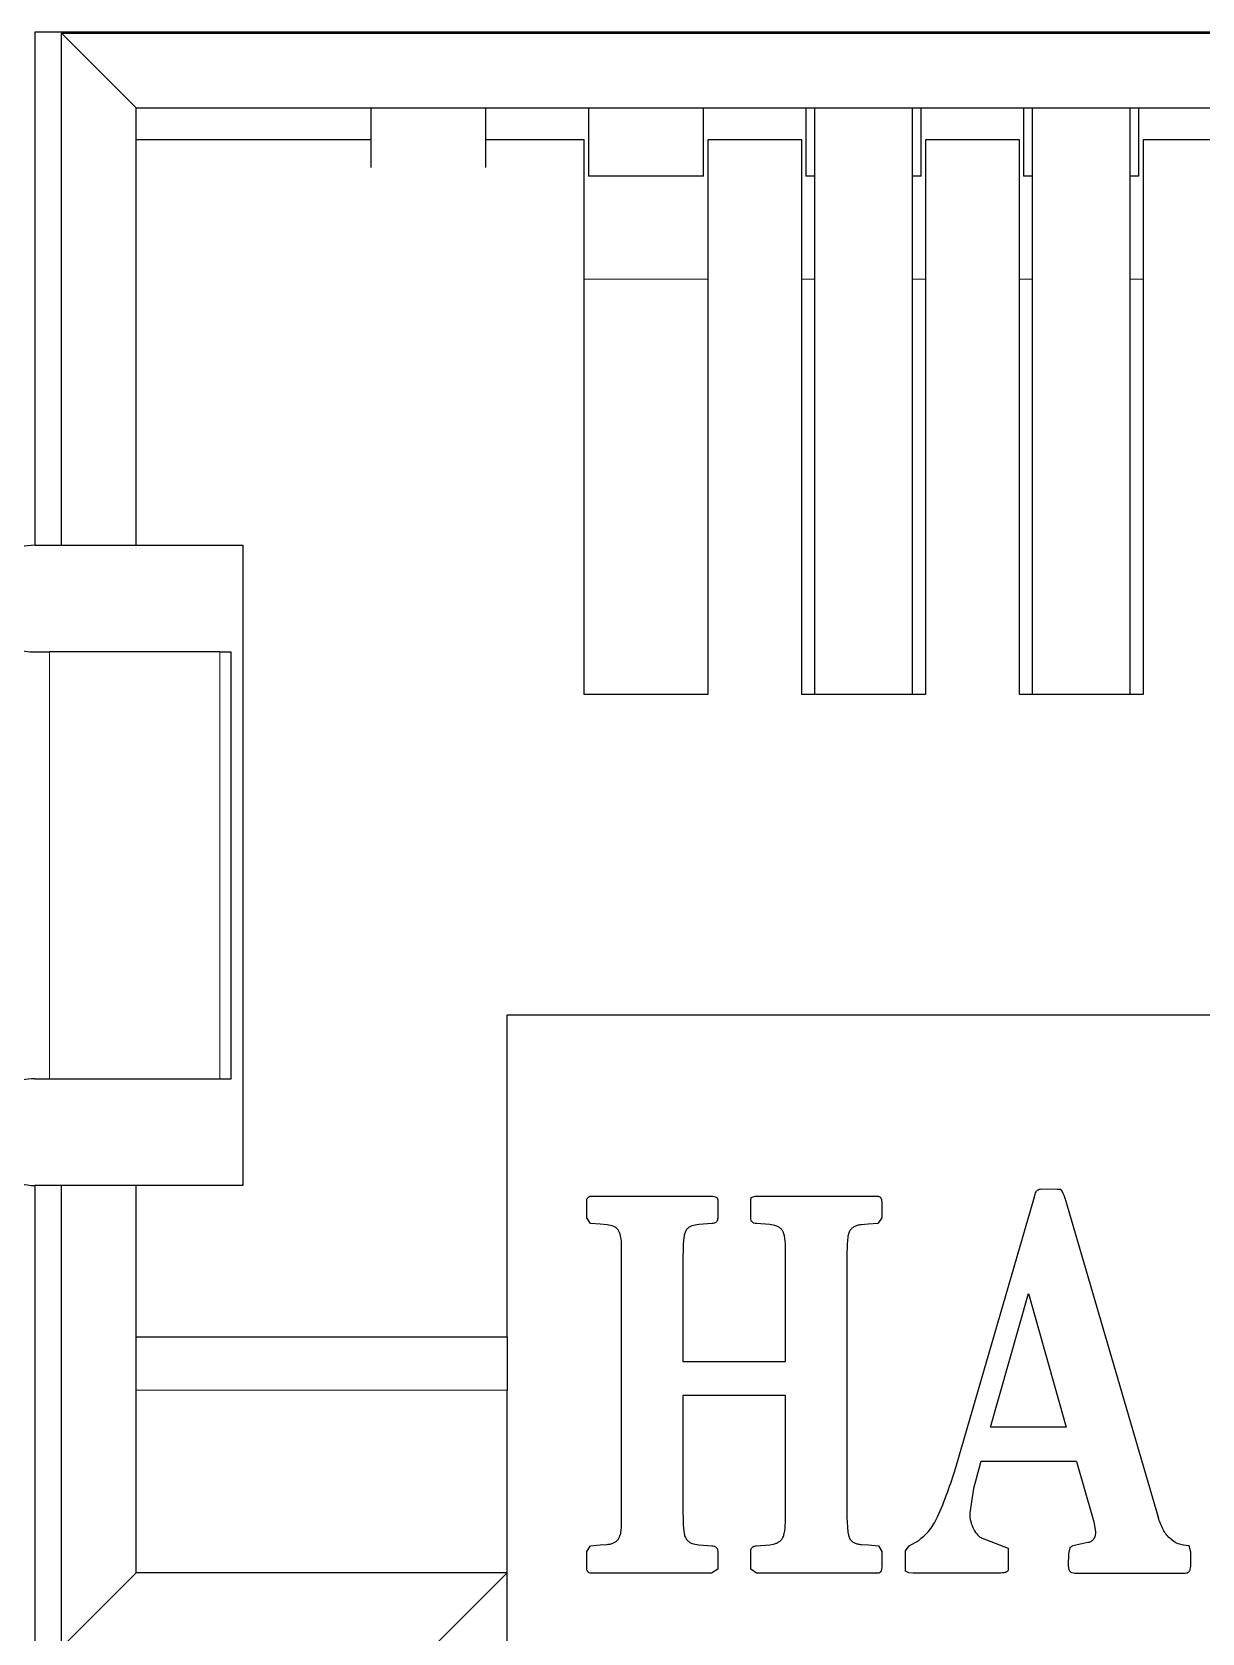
# Model space of a CAD drawing. Extents: x -260425 to 1294666, y -169889 to -2349.
# Drawn here: x 1001011.3 to 1001066.1, y -26583 to -26508 of the extents above; entities that cross this region are included whole.
import ezdxf

# ---------------------------------------------------------------- set-up
doc = ezdxf.new("R2010")
doc.units = 0
doc.header["$LTSCALE"] = 100
doc.layers.add('case', color=7, linetype='Continuous')

# ---------------------------------------------------------------- blocks, each defined once
blk = doc.blocks.new('АТС')
at = {"layer": 'case', "lineweight": 25}
for points in [[(2660.15, -39.458), (2660.15, -39.458), (2554.35, -39.458), (2554.35, -39.458)], [(2554.35, -39.458), (2554.35, -39.458), (2554.35, -63.507), (2554.35, -63.507)], [(2555.6, -39.507), (2555.6, -39.507), (2660.15, -39.507), (2660.15, -39.507)], [(2555.6, -63.507), (2555.6, -63.507), (2555.6, -39.507), (2555.6, -39.507)], [(2555.6, -39.507), (2555.6, -39.507), (2559.1, -43.008), (2559.1, -43.008)], [(2559.1, -63.507), (2559.1, -63.507), (2559.1, -43.008), (2559.1, -43.008)], [(2559.1, -43.008), (2559.1, -43.008), (2657.9, -43.008), (2657.9, -43.008)], [(2570.1, -43.008), (2570.1, -43.008), (2570.1, -45.805), (2570.1, -45.805)], [(2575.5, -45.805), (2575.5, -45.805), (2575.5, -43.008), (2575.5, -43.008)], [(2580.3, -43.008), (2580.3, -43.008), (2580.3, -46.208), (2580.3, -46.208)], [(2585.7, -46.208), (2585.7, -46.208), (2585.7, -43.008), (2585.7, -43.008)], [(2590.5, -43.008), (2590.5, -43.008), (2590.5, -46.208), (2590.5, -46.208)], [(2590.9, -43.008), (2590.9, -43.008), (2590.9, -70.508), (2590.9, -70.508)], [(2595.5, -70.508), (2595.5, -70.508), (2595.5, -43.008), (2595.5, -43.008)], [(2595.9, -46.208), (2595.9, -46.208), (2595.9, -43.008), (2595.9, -43.008)], [(2600.7, -43.008), (2600.7, -43.008), (2600.7, -46.208), (2600.7, -46.208)], [(2601.1, -43.008), (2601.1, -43.008), (2601.1, -70.508), (2601.1, -70.508)], [(2605.7, -70.508), (2605.7, -70.508), (2605.7, -43.008), (2605.7, -43.008)], [(2606.1, -46.208), (2606.1, -46.208), (2606.1, -43.008), (2606.1, -43.008)], [(2570.1, -44.508), (2570.1, -44.508), (2559.1, -44.508), (2559.1, -44.508)], [(2575.7, -44.508), (2575.7, -44.508), (2575.5, -44.508), (2575.5, -44.508)], [(2580.1, -44.508), (2580.1, -44.508), (2575.7, -44.508), (2575.7, -44.508)], [(2580.1, -70.508), (2580.1, -70.508), (2580.1, -44.508), (2580.1, -44.508)], [(2585.9, -44.508), (2585.9, -44.508), (2585.9, -70.508), (2585.9, -70.508)], [(2590.3, -44.508), (2590.3, -44.508), (2585.9, -44.508), (2585.9, -44.508)], [(2590.3, -70.508), (2590.3, -70.508), (2590.3, -44.508), (2590.3, -44.508)], [(2596.1, -44.508), (2596.1, -44.508), (2596.1, -70.508), (2596.1, -70.508)], [(2600.5, -44.508), (2600.5, -44.508), (2596.1, -44.508), (2596.1, -44.508)], [(2600.5, -70.508), (2600.5, -70.508), (2600.5, -44.508), (2600.5, -44.508)], [(2606.3, -44.508), (2606.3, -44.508), (2606.3, -70.508), (2606.3, -70.508)], [(2610.7, -44.508), (2610.7, -44.508), (2606.3, -44.508), (2606.3, -44.508)], [(2585.7, -46.208), (2585.7, -46.208), (2580.3, -46.208), (2580.3, -46.208)], [(2590.9, -46.208), (2590.9, -46.208), (2590.5, -46.208), (2590.5, -46.208)], [(2595.9, -46.208), (2595.9, -46.208), (2595.5, -46.208), (2595.5, -46.208)], [(2601.1, -46.208), (2601.1, -46.208), (2600.7, -46.208), (2600.7, -46.208)], [(2606.1, -46.208), (2606.1, -46.208), (2605.7, -46.208), (2605.7, -46.208)], [(2554.35, -63.507), (2554.35, -63.507), (2555.6, -63.507), (2555.6, -63.507)], [(2555.6, -63.507), (2555.6, -63.507), (2559.1, -63.507), (2559.1, -63.507)], [(2559.1, -63.507), (2559.1, -63.507), (2564.1, -63.507), (2564.1, -63.507)], [(2564.1, -63.507), (2564.1, -63.507), (2564.1, -93.508), (2564.1, -93.508)], [(2554.35, -68.508), (2554.35, -68.508), (2555.042, -68.508), (2555.042, -68.508)], [(2563.032, -68.508), (2563.032, -68.508), (2555.042, -68.508), (2555.042, -68.508)], [(2563.032, -68.508), (2563.032, -68.508), (2563.565, -68.508), (2563.565, -68.508)], [(2563.565, -88.508), (2563.565, -88.508), (2563.565, -68.508), (2563.565, -68.508)], [(2585.9, -70.508), (2585.9, -70.508), (2580.1, -70.508), (2580.1, -70.508)], [(2596.1, -70.508), (2596.1, -70.508), (2590.3, -70.508), (2590.3, -70.508)], [(2606.3, -70.508), (2606.3, -70.508), (2600.5, -70.508), (2600.5, -70.508)], [(2576.5, -85.507), (2576.5, -85.507), (2640.5, -85.507), (2640.5, -85.507)], [(2576.5, -100.607), (2576.5, -100.607), (2576.5, -85.507), (2576.5, -85.507)], [(2554.35, -88.508), (2554.35, -88.508), (2555.042, -88.508), (2555.042, -88.508)], [(2555.042, -88.508), (2555.042, -88.508), (2563.032, -88.508), (2563.032, -88.508)], [(2563.032, -88.508), (2563.032, -88.508), (2563.565, -88.508), (2563.565, -88.508)], [(2555.6, -93.508), (2555.6, -93.508), (2554.35, -93.508), (2554.35, -93.508)], [(2554.35, -93.508), (2554.35, -93.508), (2554.35, -115.108), (2554.35, -115.108)], [(2555.6, -115.108), (2555.6, -115.108), (2555.6, -93.508), (2555.6, -93.508)], [(2559.1, -93.508), (2559.1, -93.508), (2555.6, -93.508), (2555.6, -93.508)], [(2559.1, -111.657), (2559.1, -111.657), (2559.1, -93.508), (2559.1, -93.508)], [(2564.1, -93.508), (2564.1, -93.508), (2559.1, -93.508), (2559.1, -93.508)], [(2601.533, -93.673), (2601.533, -93.673), (2602.272, -93.685), (2602.272, -93.685)], [(2602.272, -93.685), (2602.272, -93.685), (2602.424, -93.685), (2602.424, -93.685)], [(2580.222, -95.029), (2580.222, -95.029), (2580.222, -94.285), (2580.222, -94.285)], [(2580.432, -94.009), (2580.432, -94.009), (2586.077, -94.009), (2586.077, -94.009)], [(2586.363, -94.189), (2586.363, -94.189), (2586.363, -95.041), (2586.363, -95.041)], [(2587.908, -95.041), (2587.908, -95.041), (2587.908, -94.189), (2587.908, -94.189)], [(2588.186, -94.009), (2588.186, -94.009), (2593.847, -94.009), (2593.847, -94.009)], [(2594.049, -94.285), (2594.049, -94.285), (2594.049, -95.029), (2594.049, -95.029)], [(2597.518, -106.729), (2597.518, -106.729), (2601.172, -94.153), (2601.172, -94.153)], [(2601.172, -94.153), (2601.172, -94.153), (2601.239, -93.913), (2601.239, -93.913)], [(2602.634, -94.081), (2602.634, -94.081), (2607.01, -109.057), (2607.01, -109.057)], [(2580.399, -95.293), (2580.399, -95.293), (2580.222, -95.029), (2580.222, -95.029)], [(2594.049, -95.029), (2594.049, -95.029), (2593.872, -95.293), (2593.872, -95.293)], [(2580.861, -95.329), (2580.861, -95.329), (2580.399, -95.293), (2580.399, -95.293)], [(2581.188, -95.353), (2581.188, -95.353), (2580.861, -95.329), (2580.861, -95.329)], [(2586.094, -95.293), (2586.094, -95.293), (2585.472, -95.341), (2585.472, -95.341)], [(2588.799, -95.341), (2588.799, -95.341), (2588.177, -95.293), (2588.177, -95.293)], [(2593.419, -95.329), (2593.419, -95.329), (2593.091, -95.353), (2593.091, -95.353)], [(2593.872, -95.293), (2593.872, -95.293), (2593.419, -95.329), (2593.419, -95.329)], [(2581.86, -109.309), (2581.86, -109.309), (2581.86, -96.373), (2581.86, -96.373)], [(2584.742, -96.373), (2584.742, -96.373), (2584.725, -97.033), (2584.725, -97.033)], [(2589.546, -97.033), (2589.546, -97.033), (2589.538, -96.373), (2589.538, -96.373)], [(2584.725, -97.033), (2584.725, -97.033), (2584.725, -101.749), (2584.725, -101.749)], [(2589.546, -101.749), (2589.546, -101.749), (2589.546, -97.033), (2589.546, -97.033)], [(2592.411, -97.057), (2592.411, -97.057), (2592.411, -108.625), (2592.411, -108.625)], [(2599.148, -104.833), (2599.148, -104.833), (2600.928, -98.569), (2600.928, -98.569)], [(2600.928, -98.569), (2600.928, -98.569), (2602.701, -104.833), (2602.701, -104.833)], [(2559.1, -100.607), (2559.1, -100.607), (2576.5, -100.607), (2576.5, -100.607)], [(2584.725, -101.749), (2584.725, -101.749), (2589.546, -101.749), (2589.546, -101.749)], [(2576.5, -111.657), (2576.5, -111.657), (2576.5, -103.107), (2576.5, -103.107)], [(2589.546, -103.357), (2589.546, -103.357), (2584.725, -103.357), (2584.725, -103.357)], [(2584.725, -103.357), (2584.725, -103.357), (2584.725, -108.637), (2584.725, -108.637)], [(2589.546, -108.637), (2589.546, -108.637), (2589.546, -103.357), (2589.546, -103.357)], [(2602.701, -104.833), (2602.701, -104.833), (2599.148, -104.833), (2599.148, -104.833)], [(2598.702, -106.441), (2598.702, -106.441), (2598.358, -107.701), (2598.358, -107.701)], [(2603.171, -106.441), (2603.171, -106.441), (2598.702, -106.441), (2598.702, -106.441)], [(2603.171, -106.441), (2603.171, -106.441), (2603.936, -109.057), (2603.936, -109.057)], [(2598.358, -107.701), (2598.358, -107.701), (2598.173, -108.853), (2598.173, -108.853)], [(2584.725, -108.637), (2584.725, -108.637), (2584.742, -109.297), (2584.742, -109.297)], [(2589.538, -109.297), (2589.538, -109.297), (2589.546, -108.637), (2589.546, -108.637)], [(2603.936, -109.057), (2603.936, -109.057), (2603.994, -109.273), (2603.994, -109.273)], [(2603.994, -109.273), (2603.994, -109.273), (2604.07, -109.717), (2604.07, -109.717)], [(2595.342, -110.389), (2595.342, -110.389), (2595.788, -110.137), (2595.788, -110.137)], [(2598.753, -110.029), (2598.753, -110.029), (2599.971, -110.497), (2599.971, -110.497)], [(2603.717, -110.245), (2603.717, -110.245), (2603.012, -110.389), (2603.012, -110.389)], [(2580.222, -110.653), (2580.222, -110.653), (2580.399, -110.389), (2580.399, -110.389)], [(2580.222, -111.397), (2580.222, -111.397), (2580.222, -110.653), (2580.222, -110.653)], [(2580.399, -110.389), (2580.399, -110.389), (2580.861, -110.353), (2580.861, -110.353)], [(2580.861, -110.353), (2580.861, -110.353), (2581.188, -110.329), (2581.188, -110.329)], [(2585.472, -110.341), (2585.472, -110.341), (2586.094, -110.389), (2586.094, -110.389)], [(2586.363, -110.653), (2586.363, -110.653), (2586.363, -111.493), (2586.363, -111.493)], [(2587.908, -111.493), (2587.908, -111.493), (2587.908, -110.653), (2587.908, -110.653)], [(2588.177, -110.389), (2588.177, -110.389), (2588.799, -110.341), (2588.799, -110.341)], [(2593.1, -110.329), (2593.1, -110.329), (2593.436, -110.353), (2593.436, -110.353)], [(2593.436, -110.353), (2593.436, -110.353), (2593.898, -110.389), (2593.898, -110.389)], [(2593.898, -110.389), (2593.898, -110.389), (2594.049, -110.665), (2594.049, -110.665)], [(2594.049, -110.665), (2594.049, -110.665), (2594.049, -111.397), (2594.049, -111.397)], [(2595.158, -110.629), (2595.158, -110.629), (2595.342, -110.389), (2595.342, -110.389)], [(2595.158, -111.577), (2595.158, -111.577), (2595.158, -110.629), (2595.158, -110.629)], [(2599.971, -110.497), (2599.971, -110.497), (2599.979, -110.713), (2599.979, -110.713)], [(2599.979, -110.713), (2599.979, -110.713), (2599.979, -111.529), (2599.979, -111.529)], [(2602.802, -110.773), (2602.802, -110.773), (2602.793, -111.313), (2602.793, -111.313)], [(2602.869, -110.473), (2602.869, -110.473), (2602.802, -110.773), (2602.802, -110.773)], [(2603.012, -110.389), (2603.012, -110.389), (2602.869, -110.473), (2602.869, -110.473)], [(2608.53, -110.689), (2608.53, -110.689), (2608.455, -110.389), (2608.455, -110.389)], [(2608.53, -111.349), (2608.53, -111.349), (2608.53, -110.689), (2608.53, -110.689)], [(2555.65, -115.108), (2555.65, -115.108), (2559.1, -111.657), (2559.1, -111.657)], [(2576.5, -111.657), (2576.5, -111.657), (2559.1, -111.657), (2559.1, -111.657)], [(2573, -115.158), (2573, -115.158), (2576.5, -111.657), (2576.5, -111.657)], [(2576.5, -129.008), (2576.5, -129.008), (2576.5, -111.657), (2576.5, -111.657)], [(2586.077, -111.673), (2586.077, -111.673), (2580.432, -111.673), (2580.432, -111.673)], [(2586.363, -111.493), (2586.363, -111.493), (2586.077, -111.673), (2586.077, -111.673)], [(2588.186, -111.673), (2588.186, -111.673), (2587.908, -111.493), (2587.908, -111.493)], [(2593.881, -111.673), (2593.881, -111.673), (2588.186, -111.673), (2588.186, -111.673)], [(2595.326, -111.661), (2595.326, -111.661), (2595.158, -111.577), (2595.158, -111.577)], [(2595.519, -111.673), (2595.519, -111.673), (2595.326, -111.661), (2595.326, -111.661)], [(2599.568, -111.673), (2599.568, -111.673), (2595.519, -111.673), (2595.519, -111.673)], [(2603.104, -111.673), (2603.104, -111.673), (2608.27, -111.673), (2608.27, -111.673)]]:
    blk.add_open_spline(points, degree=3, dxfattribs=at)
at = {"layer": 'case', "lineweight": 18}
for points in [[(2585.9, -51.033), (2585.9, -51.033), (2580.1, -51.033), (2580.1, -51.033)], [(2590.9, -51.033), (2590.9, -51.033), (2590.3, -51.033), (2590.3, -51.033)], [(2596.1, -51.033), (2596.1, -51.033), (2595.5, -51.033), (2595.5, -51.033)], [(2601.1, -51.033), (2601.1, -51.033), (2600.5, -51.033), (2600.5, -51.033)], [(2606.3, -51.033), (2606.3, -51.033), (2605.7, -51.033), (2605.7, -51.033)], [(2555.042, -68.508), (2555.042, -68.508), (2555.042, -88.508), (2555.042, -88.508)], [(2563.032, -88.508), (2563.032, -88.508), (2563.032, -68.508), (2563.032, -68.508)], [(2576.5, -103.107), (2576.5, -103.107), (2559.1, -103.107), (2559.1, -103.107)]]:
    blk.add_open_spline(points, degree=3, dxfattribs=at)
at = {"layer": 'case', "lineweight": 25}
for points, knots in [([(2554.35, -63.508), (2553.451, -63.508), (2552.621, -63.99), (2552.177, -64.772), (2552.177, -64.772), (2551.732, -65.553), (2551.742, -66.513), (2552.201, -67.286)], [0, 0, 0, 0, 0.333333, 0.333333, 0.333333, 0.333333, 1, 1, 1, 1]), ([(2552.201, -67.286), (2552.35, -67.492), (2552.499, -67.698), (2552.68, -67.868), (2552.68, -67.868), (2552.862, -68.039), (2553.078, -68.174), (2553.296, -68.275), (2553.296, -68.275), (2553.5, -68.368), (2553.706, -68.432), (2553.895, -68.466), (2553.895, -68.466), (2554.055, -68.494), (2554.202, -68.501), (2554.35, -68.508)], [0, 0, 0, 0, 0.2, 0.2, 0.2, 0.2, 0.4, 0.4, 0.4, 0.4, 0.6, 0.6, 0.6, 0.6, 1, 1, 1, 1]), ([(2554.35, -88.508), (2554.161, -88.518), (2553.971, -88.529), (2553.764, -88.577), (2553.764, -88.577), (2553.557, -88.626), (2553.332, -88.712), (2553.118, -88.832), (2553.118, -88.832), (2552.921, -88.943), (2552.733, -89.081), (2552.574, -89.248), (2552.574, -89.248), (2552.435, -89.394), (2552.318, -89.562), (2552.201, -89.729)], [0, 0, 0, 0, 0.2, 0.2, 0.2, 0.2, 0.4, 0.4, 0.4, 0.4, 0.6, 0.6, 0.6, 0.6, 1, 1, 1, 1]), ([(2552.201, -89.729), (2551.742, -90.502), (2551.732, -91.462), (2552.177, -92.243), (2552.177, -92.243), (2552.621, -93.025), (2553.451, -93.508), (2554.35, -93.508)], [0, 0, 0, 0, 0.333333, 0.333333, 0.333333, 0.333333, 1, 1, 1, 1]), ([(2601.239, -93.913), (2601.252, -93.877), (2601.264, -93.841), (2601.283, -93.808), (2601.283, -93.808), (2601.299, -93.78), (2601.321, -93.754), (2601.346, -93.733), (2601.346, -93.733), (2601.371, -93.713), (2601.4, -93.697), (2601.43, -93.688), (2601.43, -93.688), (2601.463, -93.678), (2601.498, -93.675), (2601.533, -93.673)], [0, 0, 0, 0, 0.2, 0.2, 0.2, 0.2, 0.4, 0.4, 0.4, 0.4, 0.6, 0.6, 0.6, 0.6, 1, 1, 1, 1]), ([(2602.634, -94.081), (2602.603, -93.989), (2602.573, -93.898), (2602.529, -93.811), (2602.529, -93.811), (2602.514, -93.782), (2602.497, -93.754), (2602.475, -93.73), (2602.475, -93.73), (2602.46, -93.713), (2602.442, -93.699), (2602.424, -93.685)], [0, 0, 0, 0, 0.25, 0.25, 0.25, 0.25, 0.5, 0.5, 0.5, 0.5, 1, 1, 1, 1]), ([(2580.222, -94.285), (2580.224, -94.245), (2580.226, -94.205), (2580.235, -94.166), (2580.235, -94.166), (2580.243, -94.135), (2580.255, -94.105), (2580.274, -94.08), (2580.274, -94.08), (2580.282, -94.068), (2580.292, -94.058), (2580.303, -94.049), (2580.303, -94.049), (2580.314, -94.04), (2580.326, -94.033), (2580.339, -94.027), (2580.339, -94.027), (2580.353, -94.021), (2580.368, -94.016), (2580.382, -94.014), (2580.382, -94.014), (2580.399, -94.011), (2580.416, -94.01), (2580.432, -94.009)], [0, 0, 0, 0, 0.142857, 0.142857, 0.142857, 0.142857, 0.285714, 0.285714, 0.285714, 0.285714, 0.428571, 0.428571, 0.428571, 0.428571, 0.571429, 0.571429, 0.571429, 0.571429, 0.714286, 0.714286, 0.714286, 0.714286, 1, 1, 1, 1]), ([(2586.077, -94.009), (2586.118, -94.011), (2586.159, -94.012), (2586.2, -94.02), (2586.2, -94.02), (2586.231, -94.027), (2586.262, -94.037), (2586.289, -94.054), (2586.289, -94.054), (2586.301, -94.061), (2586.312, -94.07), (2586.321, -94.079), (2586.321, -94.079), (2586.33, -94.089), (2586.338, -94.099), (2586.344, -94.11), (2586.344, -94.11), (2586.351, -94.122), (2586.355, -94.134), (2586.358, -94.147), (2586.358, -94.147), (2586.361, -94.161), (2586.362, -94.175), (2586.363, -94.189)], [0, 0, 0, 0, 0.142857, 0.142857, 0.142857, 0.142857, 0.285714, 0.285714, 0.285714, 0.285714, 0.428571, 0.428571, 0.428571, 0.428571, 0.571429, 0.571429, 0.571429, 0.571429, 0.714286, 0.714286, 0.714286, 0.714286, 1, 1, 1, 1]), ([(2587.908, -94.189), (2587.909, -94.175), (2587.91, -94.161), (2587.913, -94.147), (2587.913, -94.147), (2587.915, -94.134), (2587.92, -94.122), (2587.926, -94.11), (2587.926, -94.11), (2587.932, -94.099), (2587.939, -94.089), (2587.947, -94.079), (2587.947, -94.079), (2587.956, -94.07), (2587.967, -94.061), (2587.978, -94.054), (2587.978, -94.054), (2588.004, -94.037), (2588.034, -94.027), (2588.064, -94.02), (2588.064, -94.02), (2588.104, -94.012), (2588.145, -94.01), (2588.186, -94.009)], [0, 0, 0, 0, 0.142857, 0.142857, 0.142857, 0.142857, 0.285714, 0.285714, 0.285714, 0.285714, 0.428571, 0.428571, 0.428571, 0.428571, 0.571429, 0.571429, 0.571429, 0.571429, 0.714286, 0.714286, 0.714286, 0.714286, 1, 1, 1, 1]), ([(2593.847, -94.009), (2593.863, -94.01), (2593.879, -94.011), (2593.894, -94.014), (2593.894, -94.014), (2593.909, -94.016), (2593.922, -94.021), (2593.935, -94.027), (2593.935, -94.027), (2593.948, -94.033), (2593.96, -94.04), (2593.97, -94.049), (2593.97, -94.049), (2593.981, -94.058), (2593.99, -94.068), (2593.998, -94.08), (2593.998, -94.08), (2594.017, -94.105), (2594.029, -94.135), (2594.036, -94.166), (2594.036, -94.166), (2594.045, -94.205), (2594.047, -94.245), (2594.049, -94.285)], [0, 0, 0, 0, 0.142857, 0.142857, 0.142857, 0.142857, 0.285714, 0.285714, 0.285714, 0.285714, 0.428571, 0.428571, 0.428571, 0.428571, 0.571429, 0.571429, 0.571429, 0.571429, 0.714286, 0.714286, 0.714286, 0.714286, 1, 1, 1, 1]), ([(2586.363, -95.041), (2586.36, -95.076), (2586.358, -95.112), (2586.346, -95.145), (2586.346, -95.145), (2586.34, -95.159), (2586.333, -95.173), (2586.324, -95.186), (2586.324, -95.186), (2586.316, -95.199), (2586.306, -95.211), (2586.295, -95.221), (2586.295, -95.221), (2586.283, -95.232), (2586.27, -95.241), (2586.257, -95.249), (2586.257, -95.249), (2586.242, -95.258), (2586.226, -95.265), (2586.21, -95.271), (2586.21, -95.271), (2586.173, -95.284), (2586.134, -95.288), (2586.094, -95.293)], [0, 0, 0, 0, 0.142857, 0.142857, 0.142857, 0.142857, 0.285714, 0.285714, 0.285714, 0.285714, 0.428571, 0.428571, 0.428571, 0.428571, 0.571429, 0.571429, 0.571429, 0.571429, 0.714286, 0.714286, 0.714286, 0.714286, 1, 1, 1, 1]), ([(2588.177, -95.293), (2588.136, -95.288), (2588.096, -95.283), (2588.057, -95.27), (2588.057, -95.27), (2588.041, -95.264), (2588.026, -95.257), (2588.011, -95.248), (2588.011, -95.248), (2587.998, -95.24), (2587.985, -95.231), (2587.974, -95.22), (2587.974, -95.22), (2587.963, -95.21), (2587.953, -95.198), (2587.945, -95.186), (2587.945, -95.186), (2587.936, -95.173), (2587.93, -95.159), (2587.924, -95.144), (2587.924, -95.144), (2587.913, -95.111), (2587.911, -95.076), (2587.908, -95.041)], [0, 0, 0, 0, 0.142857, 0.142857, 0.142857, 0.142857, 0.285714, 0.285714, 0.285714, 0.285714, 0.428571, 0.428571, 0.428571, 0.428571, 0.571429, 0.571429, 0.571429, 0.571429, 0.714286, 0.714286, 0.714286, 0.714286, 1, 1, 1, 1]), ([(2581.69, -95.584), (2581.663, -95.553), (2581.635, -95.521), (2581.603, -95.494), (2581.603, -95.494), (2581.57, -95.467), (2581.531, -95.444), (2581.491, -95.427), (2581.491, -95.427), (2581.395, -95.385), (2581.292, -95.369), (2581.188, -95.353)], [0, 0, 0, 0, 0.25, 0.25, 0.25, 0.25, 0.5, 0.5, 0.5, 0.5, 1, 1, 1, 1]), ([(2581.86, -96.373), (2581.854, -96.21), (2581.848, -96.047), (2581.814, -95.887), (2581.814, -95.887), (2581.801, -95.827), (2581.785, -95.768), (2581.76, -95.713), (2581.76, -95.713), (2581.74, -95.668), (2581.715, -95.626), (2581.69, -95.584)], [0, 0, 0, 0, 0.25, 0.25, 0.25, 0.25, 0.5, 0.5, 0.5, 0.5, 1, 1, 1, 1]), ([(2584.925, -95.542), (2584.897, -95.581), (2584.869, -95.621), (2584.848, -95.663), (2584.848, -95.663), (2584.821, -95.719), (2584.805, -95.78), (2584.793, -95.842), (2584.793, -95.842), (2584.757, -96.018), (2584.75, -96.195), (2584.742, -96.373)], [0, 0, 0, 0, 0.25, 0.25, 0.25, 0.25, 0.5, 0.5, 0.5, 0.5, 1, 1, 1, 1]), ([(2585.472, -95.341), (2585.362, -95.355), (2585.251, -95.368), (2585.146, -95.405), (2585.146, -95.405), (2585.102, -95.42), (2585.06, -95.439), (2585.022, -95.464), (2585.022, -95.464), (2584.987, -95.487), (2584.956, -95.514), (2584.925, -95.542)], [0, 0, 0, 0, 0.25, 0.25, 0.25, 0.25, 0.5, 0.5, 0.5, 0.5, 1, 1, 1, 1]), ([(2589.351, -95.561), (2589.319, -95.531), (2589.287, -95.502), (2589.252, -95.478), (2589.252, -95.478), (2589.213, -95.451), (2589.17, -95.43), (2589.126, -95.414), (2589.126, -95.414), (2589.021, -95.374), (2588.91, -95.357), (2588.799, -95.341)], [0, 0, 0, 0, 0.25, 0.25, 0.25, 0.25, 0.5, 0.5, 0.5, 0.5, 1, 1, 1, 1]), ([(2589.538, -96.373), (2589.531, -96.202), (2589.523, -96.031), (2589.488, -95.862), (2589.488, -95.862), (2589.475, -95.801), (2589.458, -95.74), (2589.43, -95.684), (2589.43, -95.684), (2589.408, -95.641), (2589.38, -95.601), (2589.351, -95.561)], [0, 0, 0, 0, 0.25, 0.25, 0.25, 0.25, 0.5, 0.5, 0.5, 0.5, 1, 1, 1, 1]), ([(2592.543, -95.65), (2592.521, -95.709), (2592.5, -95.767), (2592.484, -95.827), (2592.484, -95.827), (2592.46, -95.923), (2592.45, -96.022), (2592.443, -96.121), (2592.443, -96.121), (2592.42, -96.434), (2592.415, -96.745), (2592.411, -97.057)], [0, 0, 0, 0, 0.25, 0.25, 0.25, 0.25, 0.5, 0.5, 0.5, 0.5, 1, 1, 1, 1]), ([(2593.091, -95.353), (2593.027, -95.361), (2592.962, -95.369), (2592.9, -95.387), (2592.9, -95.387), (2592.846, -95.402), (2592.794, -95.424), (2592.745, -95.452), (2592.745, -95.452), (2592.701, -95.477), (2592.66, -95.506), (2592.626, -95.542), (2592.626, -95.542), (2592.594, -95.575), (2592.568, -95.612), (2592.543, -95.65)], [0, 0, 0, 0, 0.2, 0.2, 0.2, 0.2, 0.4, 0.4, 0.4, 0.4, 0.6, 0.6, 0.6, 0.6, 1, 1, 1, 1]), ([(2576.5, -100.607), (2576.5, -100.645), (2576.5, -100.683), (2576.5, -100.798), (2576.5, -100.798), (2576.5, -100.913), (2576.5, -101.106), (2576.5, -101.34), (2576.5, -101.34), (2576.5, -101.574), (2576.5, -101.849), (2576.5, -102.151), (2576.5, -102.151), (2576.5, -102.452), (2576.5, -102.78), (2576.5, -103.107)], [0, 0, 0, 0, 0.2, 0.2, 0.2, 0.2, 0.4, 0.4, 0.4, 0.4, 0.6, 0.6, 0.6, 0.6, 1, 1, 1, 1]), ([(2595.788, -110.137), (2595.942, -110.011), (2596.096, -109.885), (2596.226, -109.737), (2596.226, -109.737), (2596.406, -109.533), (2596.539, -109.287), (2596.659, -109.037), (2596.659, -109.037), (2597.02, -108.29), (2597.269, -107.51), (2597.518, -106.729)], [0, 0, 0, 0, 0.25, 0.25, 0.25, 0.25, 0.5, 0.5, 0.5, 0.5, 1, 1, 1, 1]), ([(2592.411, -108.625), (2592.416, -108.949), (2592.421, -109.273), (2592.449, -109.599), (2592.449, -109.599), (2592.457, -109.7), (2592.468, -109.802), (2592.496, -109.899), (2592.496, -109.899), (2592.513, -109.96), (2592.538, -110.018), (2592.562, -110.077)], [0, 0, 0, 0, 0.25, 0.25, 0.25, 0.25, 0.5, 0.5, 0.5, 0.5, 1, 1, 1, 1]), ([(2581.718, -110.065), (2581.74, -110.023), (2581.762, -109.981), (2581.779, -109.937), (2581.779, -109.937), (2581.8, -109.883), (2581.813, -109.825), (2581.824, -109.768), (2581.824, -109.768), (2581.851, -109.616), (2581.856, -109.463), (2581.86, -109.309)], [0, 0, 0, 0, 0.25, 0.25, 0.25, 0.25, 0.5, 0.5, 0.5, 0.5, 1, 1, 1, 1]), ([(2584.742, -109.297), (2584.749, -109.472), (2584.757, -109.646), (2584.791, -109.819), (2584.791, -109.819), (2584.803, -109.881), (2584.818, -109.943), (2584.846, -109.999), (2584.846, -109.999), (2584.868, -110.043), (2584.897, -110.084), (2584.926, -110.125)], [0, 0, 0, 0, 0.25, 0.25, 0.25, 0.25, 0.5, 0.5, 0.5, 0.5, 1, 1, 1, 1]), ([(2589.336, -110.125), (2589.367, -110.084), (2589.397, -110.043), (2589.42, -109.999), (2589.42, -109.999), (2589.449, -109.943), (2589.467, -109.881), (2589.481, -109.819), (2589.481, -109.819), (2589.52, -109.647), (2589.529, -109.472), (2589.538, -109.297)], [0, 0, 0, 0, 0.25, 0.25, 0.25, 0.25, 0.5, 0.5, 0.5, 0.5, 1, 1, 1, 1]), ([(2598.173, -108.853), (2598.18, -108.991), (2598.186, -109.129), (2598.219, -109.26), (2598.219, -109.26), (2598.25, -109.386), (2598.306, -109.506), (2598.362, -109.626)], [0, 0, 0, 0, 0.333333, 0.333333, 0.333333, 0.333333, 1, 1, 1, 1]), ([(2608.455, -110.389), (2608.282, -110.371), (2608.11, -110.353), (2607.95, -110.294), (2607.95, -110.294), (2607.802, -110.239), (2607.664, -110.151), (2607.548, -110.042), (2607.548, -110.042), (2607.421, -109.924), (2607.319, -109.782), (2607.238, -109.63), (2607.238, -109.63), (2607.142, -109.449), (2607.076, -109.253), (2607.01, -109.057)], [0, 0, 0, 0, 0.2, 0.2, 0.2, 0.2, 0.4, 0.4, 0.4, 0.4, 0.6, 0.6, 0.6, 0.6, 1, 1, 1, 1]), ([(2581.188, -110.329), (2581.249, -110.322), (2581.309, -110.315), (2581.368, -110.3), (2581.368, -110.3), (2581.419, -110.287), (2581.469, -110.268), (2581.516, -110.244), (2581.516, -110.244), (2581.558, -110.222), (2581.598, -110.196), (2581.633, -110.164), (2581.633, -110.164), (2581.664, -110.135), (2581.691, -110.1), (2581.718, -110.065)], [0, 0, 0, 0, 0.2, 0.2, 0.2, 0.2, 0.4, 0.4, 0.4, 0.4, 0.6, 0.6, 0.6, 0.6, 1, 1, 1, 1]), ([(2584.926, -110.125), (2584.96, -110.156), (2584.994, -110.187), (2585.032, -110.213), (2585.032, -110.213), (2585.071, -110.24), (2585.114, -110.261), (2585.158, -110.278), (2585.158, -110.278), (2585.258, -110.316), (2585.365, -110.328), (2585.472, -110.341)], [0, 0, 0, 0, 0.25, 0.25, 0.25, 0.25, 0.5, 0.5, 0.5, 0.5, 1, 1, 1, 1]), ([(2588.799, -110.341), (2588.904, -110.327), (2589.01, -110.313), (2589.108, -110.276), (2589.108, -110.276), (2589.152, -110.259), (2589.194, -110.238), (2589.232, -110.212), (2589.232, -110.212), (2589.27, -110.186), (2589.303, -110.156), (2589.336, -110.125)], [0, 0, 0, 0, 0.25, 0.25, 0.25, 0.25, 0.5, 0.5, 0.5, 0.5, 1, 1, 1, 1]), ([(2592.562, -110.077), (2592.59, -110.114), (2592.618, -110.15), (2592.652, -110.181), (2592.652, -110.181), (2592.687, -110.212), (2592.728, -110.237), (2592.771, -110.257), (2592.771, -110.257), (2592.819, -110.279), (2592.869, -110.296), (2592.92, -110.307), (2592.92, -110.307), (2592.979, -110.319), (2593.039, -110.324), (2593.1, -110.329)], [0, 0, 0, 0, 0.2, 0.2, 0.2, 0.2, 0.4, 0.4, 0.4, 0.4, 0.6, 0.6, 0.6, 0.6, 1, 1, 1, 1]), ([(2598.362, -109.626), (2598.42, -109.723), (2598.478, -109.82), (2598.556, -109.902), (2598.556, -109.902), (2598.585, -109.933), (2598.617, -109.962), (2598.653, -109.984), (2598.653, -109.984), (2598.684, -110.003), (2598.719, -110.016), (2598.753, -110.029)], [0, 0, 0, 0, 0.25, 0.25, 0.25, 0.25, 0.5, 0.5, 0.5, 0.5, 1, 1, 1, 1]), ([(2604.07, -109.717), (2604.067, -109.787), (2604.064, -109.856), (2604.048, -109.924), (2604.048, -109.924), (2604.035, -109.979), (2604.014, -110.033), (2603.982, -110.08), (2603.982, -110.08), (2603.967, -110.101), (2603.951, -110.121), (2603.932, -110.139), (2603.932, -110.139), (2603.914, -110.157), (2603.893, -110.173), (2603.872, -110.186), (2603.872, -110.186), (2603.825, -110.214), (2603.771, -110.23), (2603.717, -110.245)], [0, 0, 0, 0, 0.166667, 0.166667, 0.166667, 0.166667, 0.333333, 0.333333, 0.333333, 0.333333, 0.5, 0.5, 0.5, 0.5, 0.666667, 0.666667, 0.666667, 0.666667, 1, 1, 1, 1]), ([(2586.094, -110.389), (2586.134, -110.394), (2586.174, -110.4), (2586.211, -110.414), (2586.211, -110.414), (2586.227, -110.42), (2586.242, -110.428), (2586.257, -110.437), (2586.257, -110.437), (2586.27, -110.446), (2586.283, -110.456), (2586.295, -110.468), (2586.295, -110.468), (2586.306, -110.479), (2586.316, -110.491), (2586.324, -110.505), (2586.324, -110.505), (2586.333, -110.518), (2586.34, -110.533), (2586.346, -110.548), (2586.346, -110.548), (2586.358, -110.581), (2586.36, -110.617), (2586.363, -110.653)], [0, 0, 0, 0, 0.142857, 0.142857, 0.142857, 0.142857, 0.285714, 0.285714, 0.285714, 0.285714, 0.428571, 0.428571, 0.428571, 0.428571, 0.571429, 0.571429, 0.571429, 0.571429, 0.714286, 0.714286, 0.714286, 0.714286, 1, 1, 1, 1]), ([(2587.908, -110.653), (2587.911, -110.618), (2587.913, -110.582), (2587.924, -110.549), (2587.924, -110.549), (2587.929, -110.535), (2587.936, -110.52), (2587.945, -110.507), (2587.945, -110.507), (2587.953, -110.494), (2587.963, -110.482), (2587.974, -110.472), (2587.974, -110.472), (2587.997, -110.448), (2588.026, -110.431), (2588.057, -110.418), (2588.057, -110.418), (2588.096, -110.403), (2588.136, -110.396), (2588.177, -110.389)], [0, 0, 0, 0, 0.166667, 0.166667, 0.166667, 0.166667, 0.333333, 0.333333, 0.333333, 0.333333, 0.5, 0.5, 0.5, 0.5, 0.666667, 0.666667, 0.666667, 0.666667, 1, 1, 1, 1]), ([(2580.432, -111.673), (2580.4, -111.671), (2580.368, -111.669), (2580.339, -111.657), (2580.339, -111.657), (2580.327, -111.652), (2580.314, -111.645), (2580.303, -111.636), (2580.303, -111.636), (2580.292, -111.628), (2580.282, -111.618), (2580.274, -111.607), (2580.274, -111.607), (2580.265, -111.595), (2580.257, -111.582), (2580.251, -111.569), (2580.251, -111.569), (2580.244, -111.553), (2580.239, -111.537), (2580.235, -111.521), (2580.235, -111.521), (2580.225, -111.481), (2580.224, -111.439), (2580.222, -111.397)], [0, 0, 0, 0, 0.142857, 0.142857, 0.142857, 0.142857, 0.285714, 0.285714, 0.285714, 0.285714, 0.428571, 0.428571, 0.428571, 0.428571, 0.571429, 0.571429, 0.571429, 0.571429, 0.714286, 0.714286, 0.714286, 0.714286, 1, 1, 1, 1]), ([(2594.049, -111.397), (2594.047, -111.439), (2594.046, -111.48), (2594.038, -111.521), (2594.038, -111.521), (2594.032, -111.551), (2594.022, -111.581), (2594.006, -111.607), (2594.006, -111.607), (2593.999, -111.618), (2593.991, -111.628), (2593.982, -111.636), (2593.982, -111.636), (2593.973, -111.644), (2593.964, -111.651), (2593.953, -111.657), (2593.953, -111.657), (2593.942, -111.663), (2593.931, -111.667), (2593.919, -111.669), (2593.919, -111.669), (2593.907, -111.672), (2593.894, -111.672), (2593.881, -111.673)], [0, 0, 0, 0, 0.142857, 0.142857, 0.142857, 0.142857, 0.285714, 0.285714, 0.285714, 0.285714, 0.428571, 0.428571, 0.428571, 0.428571, 0.571429, 0.571429, 0.571429, 0.571429, 0.714286, 0.714286, 0.714286, 0.714286, 1, 1, 1, 1]), ([(2599.979, -111.529), (2599.974, -111.541), (2599.969, -111.552), (2599.962, -111.563), (2599.962, -111.563), (2599.954, -111.574), (2599.944, -111.583), (2599.934, -111.592), (2599.934, -111.592), (2599.909, -111.612), (2599.879, -111.626), (2599.849, -111.637), (2599.849, -111.637), (2599.76, -111.669), (2599.664, -111.671), (2599.568, -111.673)], [0, 0, 0, 0, 0.2, 0.2, 0.2, 0.2, 0.4, 0.4, 0.4, 0.4, 0.6, 0.6, 0.6, 0.6, 1, 1, 1, 1]), ([(2602.793, -111.313), (2602.796, -111.368), (2602.798, -111.423), (2602.812, -111.476), (2602.812, -111.476), (2602.818, -111.497), (2602.826, -111.518), (2602.836, -111.538), (2602.836, -111.538), (2602.845, -111.556), (2602.857, -111.572), (2602.87, -111.588), (2602.87, -111.588), (2602.883, -111.602), (2602.897, -111.615), (2602.913, -111.626), (2602.913, -111.626), (2602.93, -111.637), (2602.948, -111.646), (2602.967, -111.652), (2602.967, -111.652), (2603.01, -111.668), (2603.057, -111.67), (2603.104, -111.673)], [0, 0, 0, 0, 0.142857, 0.142857, 0.142857, 0.142857, 0.285714, 0.285714, 0.285714, 0.285714, 0.428571, 0.428571, 0.428571, 0.428571, 0.571429, 0.571429, 0.571429, 0.571429, 0.714286, 0.714286, 0.714286, 0.714286, 1, 1, 1, 1]), ([(2608.27, -111.673), (2608.308, -111.67), (2608.347, -111.667), (2608.382, -111.653), (2608.382, -111.653), (2608.397, -111.646), (2608.412, -111.638), (2608.426, -111.627), (2608.426, -111.627), (2608.44, -111.617), (2608.452, -111.605), (2608.463, -111.592), (2608.463, -111.592), (2608.475, -111.578), (2608.484, -111.563), (2608.492, -111.546), (2608.492, -111.546), (2608.501, -111.529), (2608.508, -111.51), (2608.513, -111.491), (2608.513, -111.491), (2608.526, -111.445), (2608.528, -111.397), (2608.53, -111.349)], [0, 0, 0, 0, 0.142857, 0.142857, 0.142857, 0.142857, 0.285714, 0.285714, 0.285714, 0.285714, 0.428571, 0.428571, 0.428571, 0.428571, 0.571429, 0.571429, 0.571429, 0.571429, 0.714286, 0.714286, 0.714286, 0.714286, 1, 1, 1, 1])]:
    blk.add_open_spline(points, degree=3, knots=knots, dxfattribs=at)

msp = doc.modelspace()

# ---------------------------------------------------------------- block references
msp.add_blockref('АТС', (998457.029, -26468.524))

doc.saveas('drawing.dxf')
